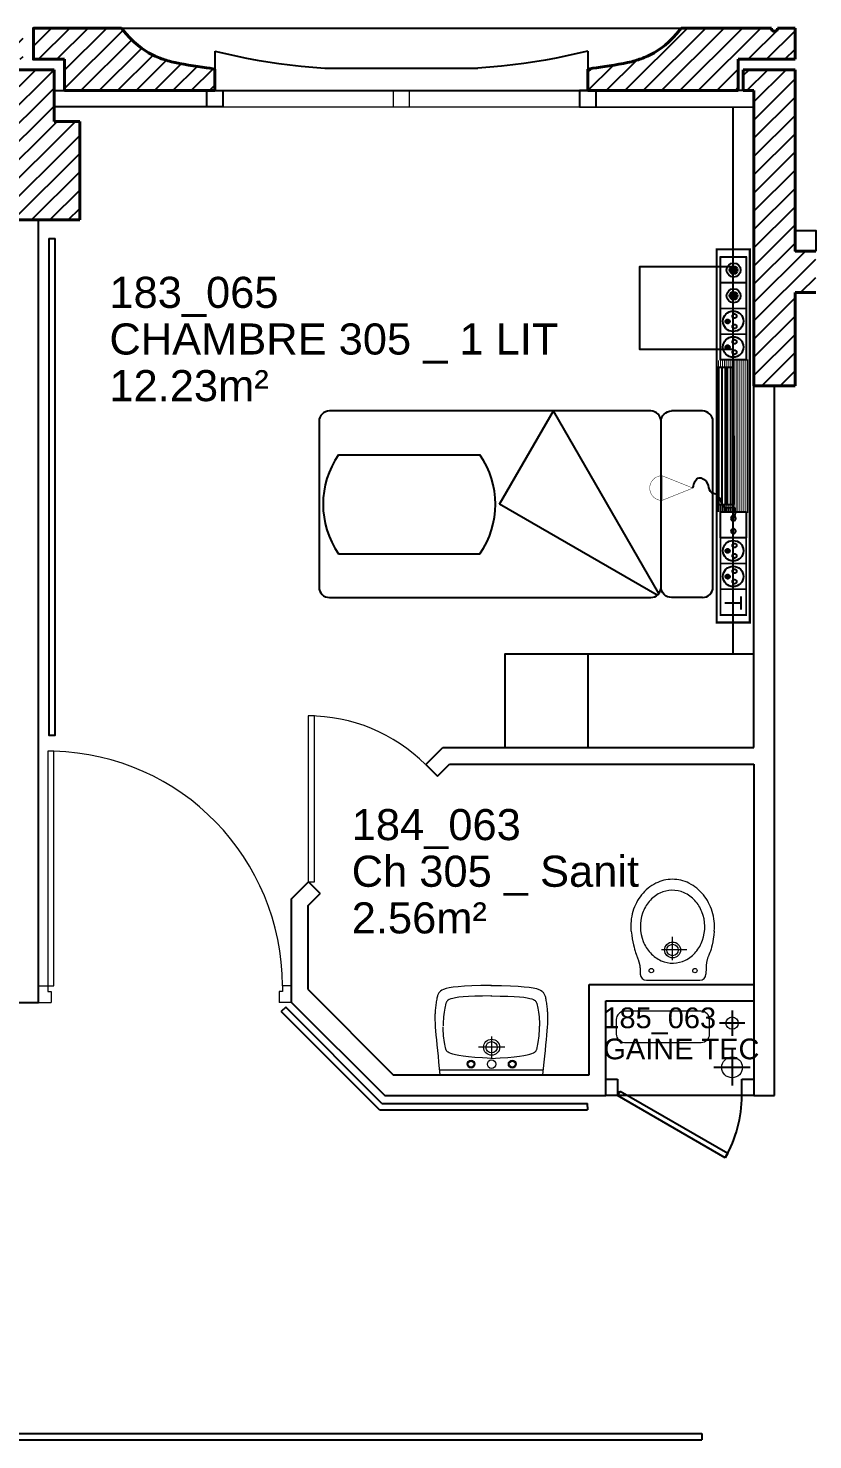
# Model space of a CAD drawing. Header units: metres. Extents: x 143.8 to 210.8, y 45.3 to 115.9.
# Drawn here: x 181.7 to 185.48, y 60.69 to 67.5 of the extents above; entities that cross this region are included whole.
import ezdxf

# ---------------------------------------------------------------- set-up
doc = ezdxf.new("R2010")
doc.units = ezdxf.units.M
doc.header["$LTSCALE"] = 0.6
doc.header["$MEASUREMENT"] = 0
for name, pattern in [('CACHÉ', [0.25, 0.125, -0.125]), ('CONTINU', [0]), ('HIDDEN2', [0.1875, 0.125, -0.0625])]:
    doc.linetypes.add(name, pattern=pattern)
doc.layers.get('0').update_dxf_attribs({"linetype": 'CONTINUOUS'})
for name, color, linetype in [('009 main courant', 181, 'CONTINUOUS'), ('010 Equipement CH', 7, 'CONTINUOUS'), ('400 Lits', 150, 'CONTINUOUS'), ('A_AGENC', 204, 'CONTINUOUS'), ('A_EQMP', 142, 'CONTINUOUS'), ('A_Etiqu_Gaine', 8, 'CONTINUOUS'), ('A_Etiqu_Gaine_code', 8, 'CONTINUOUS'), ('A_Etiqu_Local', 8, 'CONTINUOUS'), ('A_HACH_STRUC', 7, 'CONTINUOUS'), ('A_MUR_CLOIS', 8, 'CONTINU'), ('A_MURS_ALÈG', 7, 'CONTINU')]:
    doc.layers.add(name, color=color, linetype=linetype)
for name, color, linetype, lineweight in [('A_CHASS', 4, 'CONTINU', 0), ('A_MURS_STRU', 7, 'CONTINU', 40), ('A_PORTE', 8, 'CONTINU', 0), ('A_SANI', 5, 'CONTINU', 0)]:
    doc.layers.add(name, color=color, linetype=linetype, lineweight=lineweight)
doc.styles.add('Attribut', font='arial.ttf')
pattern_1 = [(0, (-148.712983, -85.579135), (0.0046875, 0.009375), [0, -0.009375])]

# ---------------------------------------------------------------- blocks, each defined once
blk = doc.blocks.new('TIRETTE-LIT')
at = {"layer": 'A_EQMP'}
h = blk.add_hatch(color=256, dxfattribs=at)
h.paths.add_polyline_path([(8.95, 3.75, 1), (6.05, 3.75, 1)])
h.paths.add_polyline_path([(6.05, -3.75, 1), (8.95, -3.75, 1)])
for p, q in [((0, 7.5), (0, -7.5)), ((15, 7.5), (0, 7.5)), ((15, -7.5), (15, 7.5)), ((0, -7.5), (15, -7.5))]:
    blk.add_line(p, q, dxfattribs=at)
at = {"layer": 'A_EQMP', "const_width": 0.24}
for points in [[(31.04, 21.42), (49.04, 28.62)], [(49.04, 28.62), (49.04, 14.22)], [(31.04, 21.42), (49.04, 14.22)]]:
    blk.add_lwpolyline(points, dxfattribs=at)
for points in [[(49.04, 14.22, 1), (49.04, 28.62, 1)], [(49.04, 27.42, 1.477033), (49.04, 27.42)]]:
    blk.add_lwpolyline(points, format="xyb", dxfattribs=at)
at = {"layer": 'A_EQMP'}
for centre in [(7.5, 3.75), (7.5, -3.75)]:
    blk.add_circle(centre, 1.45, dxfattribs=at)
blk.add_spline([(31.1, 21.54), (27.52, 27.45), (22.69, 24.22), (21.08, 19.57), (16.82, 17.32), (12.68, 10.42), (6.83, 9.91), (7.17, 3.87)], degree=3, dxfattribs=at)
blk = doc.blocks.new('A$C01C47C35')
at = {"layer": 'A_EQMP', "linetype": 'Continuous'}
h = blk.add_hatch(dxfattribs=at)
h.set_pattern_fill('DOTS', color=256, scale=0.15, style=0)
h.set_pattern_definition(pattern_1)
edge = h.paths.add_edge_path()
edge.add_line((1.2716, 0.4664), (1.2726, 0.4664))
edge.add_line((1.2726, 0.4664), (1.2726, 0.4839))
edge.add_line((1.2726, 0.4839), (0.5387, 0.4839))
edge.add_line((0.5387, 0.4839), (0.5387, 0.3239))
edge.add_line((0.5387, 0.3239), (0.574, 0.3239))
edge.add_line((0.574, 0.3239), (0.574, 0.4066))
edge.add_line((0.574, 0.4066), (0.905, 0.4066))
edge.add_line((0.905, 0.4066), (1.236, 0.4066))
edge.add_line((1.236, 0.4066), (1.236, 0.3499))
edge.add_spline(control_points=[(1.236, 0.3499), (1.2411, 0.3527), (1.2564, 0.3661), (1.2412, 0.4135), (1.2624, 0.4158), (1.2716, 0.4145)], knot_values=[28.337457, 28.337457, 28.337457, 28.337457, 30.502349, 36.382785, 39.476515, 39.476515, 39.476515, 39.476515], degree=3, periodic=0)
edge.add_line((1.2716, 0.4145), (1.2716, 0.4664))
at = {"layer": 'A_EQMP', "linetype": 'HIDDEN2'}
for points in [[(0.1237, 0.4052, 1), (0.0853, 0.4052, 1)], [(0.2478, 0.4052, 1), (0.2095, 0.4052, 1)], [(0.3424, 0.3767, 1), (0.3629, 0.3767, 1)], [(0.4665, 0.3767, 1), (0.487, 0.3767, 1)], [(1.4493, 0.3767, 1), (1.4697, 0.3767, 1)], [(1.5734, 0.3767, 1), (1.5939, 0.3767, 1)]]:
    blk.add_hatch(color=256, dxfattribs=at).paths.add_polyline_path(points)
at = {"layer": 'A_EQMP', "linetype": 'Continuous'}
h = blk.add_hatch(dxfattribs=at)
h.set_pattern_fill('DOTS', color=256, scale=0.15, style=0)
h.set_pattern_definition(pattern_1)
edge = h.paths.add_edge_path()
edge.add_spline(control_points=[(1.2716, 0.4145), (1.2624, 0.4158), (1.2412, 0.4135), (1.2564, 0.3661), (1.2411, 0.3527), (1.236, 0.3499)], knot_values=[28.337457, 28.337457, 28.337457, 28.337457, 31.431187, 37.311623, 39.476515, 39.476515, 39.476515, 39.476515], degree=3, periodic=0)
edge.add_line((1.236, 0.3499), (1.236, 0.3239))
edge.add_line((1.236, 0.3239), (1.2739, 0.3239))
edge.add_line((1.2739, 0.3239), (1.2739, 0.3423))
edge.add_line((1.2739, 0.3423), (1.2722, 0.3423))
edge.add_line((1.2722, 0.3423), (1.2722, 0.3423))
edge.add_line((1.2722, 0.3423), (1.2716, 0.3423))
edge.add_line((1.2716, 0.3423), (1.2716, 0.4145))
at = {"layer": 'A_EQMP'}
h = blk.add_hatch(dxfattribs=at)
h.set_pattern_fill('PLASTI', color=1, scale=0.16551, style=0)
h.set_pattern_definition([(360, (-8.3594, 6.80946), (1e-17, 0.04137741), []), (360, (-8.3594, 6.81463), (1e-17, 0.04137741), []), (360, (-8.3594, 6.819804), (1e-17, 0.04137741), []), (360, (-8.3594, 6.83532), (1e-17, 0.04137741), [])])
h.paths.add_polyline_path([(1.236, 0.3239), (1.236, 0.4066), (0.905, 0.4066), (0.574, 0.4066), (0.574, 0.3239)])
for p, q in [((0.574, 0.4066), (0.574, 0.3239)), ((0.905, 0.4066), (0.574, 0.4066)), ((0.905, 0.4066), (1.236, 0.4066)), ((1.236, 0.3239), (1.236, 0.4066)), ((0.574, 0.3239), (1.236, 0.3239))]:
    blk.add_line(p, q, dxfattribs=at)
for points, const_width in [([(1.805, 0.3239), (1.805, 0.4839), (0.005, 0.4839), (0.005, 0.3239)], 0.01), ([(0.5378, 0.3423), (0.5378, 0.4664), (0.0412, 0.4664), (0.0412, 0.3423)], 0.00828), ([(1.7688, 0.3423), (1.7688, 0.4664), (1.2722, 0.4664), (1.2722, 0.3423)], 0.00828)]:
    blk.add_lwpolyline(points, close=True, dxfattribs=dict(at, const_width=const_width))
at = {"layer": 'A_EQMP', "linetype": 'Continuous'}
blk.add_lwpolyline([(0.0412, 0.4664), (0.5378, 0.4664), (0.5378, 0.3423), (0.0412, 0.3423)], close=True, dxfattribs=at)
at = {"layer": 'A_EQMP', "const_width": 0.00828}
for points in [[(0.1654, 0.4664), (0.1654, 0.3423)], [(0.2895, 0.4664), (0.2895, 0.3423)], [(0.2895, 0.4664), (0.2895, 0.3423)], [(0.4136, 0.4664), (0.4136, 0.3423)], [(1.3964, 0.4664), (1.3964, 0.3423)], [(1.5205, 0.4664), (1.5205, 0.3423)], [(1.6446, 0.4664), (1.6446, 0.3423)], [(1.7688, 0.4664), (1.7688, 0.3423)]]:
    blk.add_lwpolyline(points, dxfattribs=at)
at = {"layer": 'A_EQMP'}
for centre, radius in [((0.1045, 0.4058), 0.0338), ((0.1045, 0.4052), 0.0192), ((0.2286, 0.4058), 0.0338), ((0.2286, 0.4052), 0.0192), ((0.3517, 0.4036), 0.0493), ((0.4759, 0.4036), 0.0493), ((1.4586, 0.4036), 0.0493), ((1.5827, 0.4036), 0.0493)]:
    blk.add_circle(centre, radius, dxfattribs=at)
at = {"layer": 'A_EQMP', "linetype": 'HIDDEN2'}
for centre in [(0.3265, 0.41), (0.3769, 0.41), (0.4506, 0.41), (0.5011, 0.41), (1.4334, 0.41), (1.4838, 0.41), (1.5575, 0.41), (1.6079, 0.41), (0.3526, 0.3767), (0.4768, 0.3767), (1.4595, 0.3767), (1.5836, 0.3767)]:
    blk.add_circle(centre, 0.0102, dxfattribs=at)
at = {"layer": 'A_EQMP', "linetype": 'HIDDEN2', "xscale": -0.00827548159, "yscale": 0.00827548159, "zscale": 0.00827548159, "rotation": 90}
blk.add_blockref('TIRETTE-LIT', (1.3337, 0.4664), dxfattribs=at)
at = {"layer": 'A_EQMP', "linetype": 'HIDDEN2', "insert": (1.6759, 0.4453), "char_height": 0.082755, "width": 0.124132, "attachment_point": 1}
blk.add_mtext('\\fArial|b0|i0|c0|p34;T', dxfattribs=at)
blk = doc.blocks.new('A_Etiqu_Local')
at = {"style": 'Attribut', "flags": 1}
for tag, p in [('CODE_HOPITAL', (-0.4463, 1.632)), ('CODE_SITE', (-0.4463, 1.407)), ('CODE_BATIMENT', (-0.4463, 1.182)), ('CODE_SECTEUR', (-0.4463, 0.957)), ('CODE_ETAGE', (-0.4463, 0.732)), ('NOM_NORMALISE', (-0.4463, -0.843)), ('SECTEUR_ACTIVITE', (-0.4463, -1.068)), ('SOUS_SECTEUR_ACTIVITE', (-0.4463, -1.293)), ('VOLUME', (-0.4463, -1.518)), ('SERVICE', (-0.4463, -1.743)), ('CODE_UG', (-0.4463, -1.968)), ('CODE_UA', (-0.4463, -2.193)), ('CODE_POLE', (-0.4463, -2.418)), ('OCCUPANT_EXTERNE', (-0.4463, -2.643)), ('DISPONIBILITE', (-0.4463, -2.868)), ('ACCES_HANDICAPES', (-0.4463, -3.093)), ('NATURE_SOL', (-0.4463, -3.318)), ('RISQUE_LABORATOIRE', (-0.4463, -3.543)), ('AMIANTE', (-0.4463, -3.768))]:
    blk.add_attdef(tag, p, '', height=0.15, dxfattribs=at)
at = {"layer": 'A_Etiqu_Local', "style": 'Attribut'}
for tag, p in [('CODE_PIECE', (-0.4463, 0.282)), ('NOM_USAGE', (-0.4463, 0.057)), ('SURFACE', (-0.4463, -0.168))]:
    blk.add_attdef(tag, p, '', height=0.15, dxfattribs=at)
blk = doc.blocks.new('A_Etiqu_Gaine')
at = {"style": 'Attribut', "flags": 1}
for tag, p in [('CODE_HOPITAL', (-0.4323, 0.8651)), ('CODE_SITE', (-0.4323, 0.7151)), ('CODE_BATIMENT', (-0.4323, 0.5651)), ('CODE_SECTEUR', (-0.4323, 0.4151)), ('CODE_ETAGE', (-0.4323, 0.2651)), ('NOM_NORMALISE', (-0.4323, -0.3349)), ('SECTEUR_ACTIVITE', (-0.4323, -0.4849)), ('SOUS_SECTEUR_ACTIVITE', (-0.4323, -0.6349)), ('SURFACE', (-0.4323, -0.7849)), ('CODE_UG', (-0.4323, -0.9349)), ('CODE_POLE', (-0.4323, -1.0849)), ('AMIANTE', (-0.4323, -1.2349))]:
    blk.add_attdef(tag, p, '', height=0.1, dxfattribs=at)
at = {"layer": 'A_Etiqu_Gaine', "style": 'Attribut'}
blk.add_attdef('NOM_USAGE', (-0.4323, -0.1849), '', height=0.1, dxfattribs=at)
at = {"layer": 'A_Etiqu_Gaine_code', "style": 'Attribut'}
blk.add_attdef('CODE_PIECE', (-0.4323, -0.0349), '', height=0.1, dxfattribs=at)
blk = doc.blocks.new('BROCA2-G497')
at = {"layer": '400 Lits', "linetype": 'Continuous'}
for p, q in [((39.120598, 20.049994), (39.380409, 20.499994)), ((39.889137, 19.618849), (39.380409, 20.499994)), ((40.100021, 20.499994), (39.950027, 20.499994)), ((39.900024, 19.649992), (39.900024, 20.449995)), ((39.881168, 19.61088), (39.120598, 20.049994)), ((40.100021, 19.599993), (39.950027, 19.599993))]:
    blk.add_line(p, q, dxfattribs=at)
for points in [[(39.850296, 20.499994), (38.300026, 20.499994, 0.414214), (38.250026, 20.449995), (38.250023, 19.649992, 0.414214), (38.300026, 19.599992), (39.850296, 19.599993)], [(39.850021, 19.599993, 0.414213), (39.900021, 19.649992), (39.900024, 20.449995, 0.414214), (39.850021, 20.499995)], [(39.950027, 19.599993, -0.414213), (39.900027, 19.649992), (39.900024, 20.449995, -0.414214), (39.950027, 20.499995)], [(40.100021, 19.599993, 0.414213), (40.150021, 19.649992), (40.150024, 20.449995, 0.414214), (40.100021, 20.499995)]]:
    blk.add_lwpolyline(points, format="xyb", dxfattribs=at)
blk = doc.blocks.new('BROCA2-G382')
at = {"layer": '400 Lits', "linetype": 'Continuous'}
for p, q in [((24.019503, 20.288546), (24.701082, 20.288546)), ((24.019503, 19.811441), (24.701082, 19.811441))]:
    blk.add_line(p, q, dxfattribs=at)
for start, end in [(145.007771, 214.992539), (325.007913, 34.99193)]:
    blk.add_arc((24.360292, 20.049994), 0.415985, start, end, dxfattribs=at)

msp = doc.modelspace()

# ---------------------------------------------------------------- hatches: boundary and pattern name
at = {"layer": 'A_HACH_STRUC'}
h = msp.add_hatch(dxfattribs=at)
h.set_pattern_fill('ANSI31', color=8, scale=0.5, angle=359.76959, style=0)
h.set_pattern_definition([(44.7696, (180.80019, 67.19617), (-0.044016, 0.0443715), [])])
h.paths.add_polyline_path([(181.5253, 67.3462), (181.6752, 67.3462), (181.6752, 67.4962), (181.2502, 67.4962), (181.2298, 67.4713), (181.2101, 67.4496), (181.1909, 67.4306), (181.1722, 67.4143), (181.1541, 67.4003), (181.1366, 67.3883), (181.1196, 67.378), (181.1032, 67.3693), (181.0872, 67.3618), (181.0718, 67.3552), (181.0643, 67.3522), (181.0569, 67.3493), (181.0494, 67.3466), (181.0419, 67.344), (181.0343, 67.3415), (181.0264, 67.3392), (181.0182, 67.3369), (181.0097, 67.3347), (181.0008, 67.3325), (180.9915, 67.3304), (180.9712, 67.3263), (180.9494, 67.3224), (180.9268, 67.3186), (180.9039, 67.315), (180.8816, 67.3116), (180.8603, 67.3085), (180.8409, 67.3056), (180.824, 67.3031), (180.8101, 67.3009), (180.8002, 67.299), (180.8002, 67.1962), (180.8402, 67.1962), (181.5253, 67.1962)])
h.paths.add_polyline_path([(182.374, 67.3392), (182.3661, 67.3415), (182.3585, 67.344), (182.3509, 67.3466), (182.3435, 67.3493), (182.336, 67.3522), (182.3285, 67.3552), (182.3131, 67.3618), (182.2972, 67.3693), (182.2808, 67.378), (182.2638, 67.3883), (182.2462, 67.4003), (182.2282, 67.4143), (182.2095, 67.4306), (182.1903, 67.4496), (182.1705, 67.4713), (182.1502, 67.4962), (181.7252, 67.4962), (181.7252, 67.3462), (181.8751, 67.3462), (181.8751, 67.1962), (182.5602, 67.1962), (182.6002, 67.1962), (182.6002, 67.299), (182.5903, 67.3009), (182.5764, 67.3031), (182.5595, 67.3056), (182.54, 67.3085), (182.5188, 67.3116), (182.4965, 67.315), (182.4736, 67.3186), (182.451, 67.3224), (182.4292, 67.3263), (182.4089, 67.3304), (182.3995, 67.3325), (182.3906, 67.3347), (182.3821, 67.3369)])
h = msp.add_hatch(dxfattribs=at)
h.set_pattern_fill('ANSI31', color=8, scale=0.5, angle=359.76959, style=0)
h.set_pattern_definition([(44.7696, (184.40019, 67.19617), (-0.044016, 0.0443715), [])])
h.paths.add_polyline_path([(185.1253, 67.3462), (185.4002, 67.3462), (185.4002, 67.4962), (185.3152, 67.4962, -1), (185.2852, 67.4962), (184.8502, 67.4962), (184.8298, 67.4713), (184.8101, 67.4496), (184.7909, 67.4306), (184.7722, 67.4143), (184.7541, 67.4003), (184.7366, 67.3883), (184.7196, 67.378), (184.7032, 67.3693), (184.6872, 67.3618), (184.6718, 67.3552), (184.6643, 67.3522), (184.6569, 67.3493), (184.6494, 67.3466), (184.6419, 67.344), (184.6343, 67.3415), (184.6264, 67.3392), (184.6182, 67.3369), (184.6097, 67.3347), (184.6008, 67.3325), (184.5915, 67.3304), (184.5712, 67.3263), (184.5494, 67.3224), (184.5268, 67.3186), (184.5039, 67.315), (184.4816, 67.3116), (184.4603, 67.3085), (184.4409, 67.3056), (184.424, 67.3031), (184.4101, 67.3009), (184.4002, 67.299), (184.4002, 67.1962), (184.4402, 67.1962), (185.1253, 67.1962)])
h = msp.add_hatch(dxfattribs=at)
h.set_pattern_fill('ANSI31', color=8, scale=0.5, angle=359.76959, style=0)
h.set_pattern_definition([(44.7696, (181.44986, 66.57117), (-0.044016, 0.0443715), [])])
h.paths.add_polyline_path([(181.9499, 67.0462), (181.825, 67.0462), (181.825, 67.2962), (181.5754, 67.2962), (181.5754, 67.0462), (181.4499, 67.0462), (181.4499, 66.5712), (181.7498, 66.5712), (181.9499, 66.5712)])
h = msp.add_hatch(dxfattribs=at)
h.set_pattern_fill('ANSI31', color=8, scale=0.5, angle=359.76959, style=0)
h.set_pattern_definition([(44.7696, (185.149874, 65.77093), (-0.0440161, 0.0443715), [])])
h.paths.add_polyline_path([(185.3999, 67.2961), (185.1499, 67.2961), (185.1499, 67.1961), (185.2002, 67.1961), (185.2002, 67.1161), (185.2002, 67.1161), (185.1999, 65.7709), (185.3999, 65.7709), (185.3999, 66.2211), (185.4999, 66.2211), (185.4999, 66.4211), (185.3999, 66.4211)])
h.paths.add_polyline_path([(187.1999, 66.5211), (186.9999, 66.5211), (186.9999, 66.4211), (186.8999, 66.4211), (186.8999, 66.2211), (186.9999, 66.2211), (186.9999, 65.7709), (187.1999, 65.7709), (187.1999, 65.8459)])

# ---------------------------------------------------------------- linework, layer by layer
at = {"layer": '009 main courant', "color": 8, "linetype": 'Continuous'}
for p, q in [((181.7998, 66.4812), (181.8298, 66.4812)), ((182.9421, 62.7727), (182.9209, 62.7515)), ((183.3943, 62.2781), (182.9209, 62.7515)), ((183.4068, 62.3081), (182.9421, 62.7727)), ((183.3943, 62.2781), (184.3974, 62.2781)), ((183.4068, 62.3081), (184.3974, 62.3081)), ((184.3973, 62.3081), (184.3974, 62.2781)), ((179.8999, 60.7161), (184.9499, 60.7161)), ((179.8999, 60.6861), (184.9499, 60.6861)), ((184.9499, 60.7161), (184.9499, 60.6861))]:
    msp.add_line(p, q, dxfattribs=at)
msp.add_lwpolyline([(181.7998, 66.4812), (181.7998, 64.0862), (181.8298, 64.0862), (181.8298, 66.4812)], dxfattribs=at)
at = {"layer": 'A_AGENC', "color": 8, "linetype": 'Continuous'}
for p, q in [((184.4861, 62.3463), (184.4861, 62.4263)), ((184.4861, 62.4263), (184.5431, 62.4263)), ((184.5431, 62.4263), (184.5431, 62.3463)), ((185.1429, 62.3463), (185.1429, 62.4263)), ((185.1429, 62.4263), (185.1999, 62.4263)), ((185.1999, 62.4263), (185.1999, 62.3463)), ((185.1999, 62.3463), (184.4861, 62.3463)), ((184.5431, 62.3463), (184.556, 62.3686)), ((185.0625, 62.0464), (184.5431, 62.3463)), ((184.556, 62.3686), (185.0754, 62.0687)), ((185.0754, 62.0687), (185.0625, 62.0464))]:
    msp.add_line(p, q, dxfattribs=at)
msp.add_arc((184.5431, 62.3463), 0.5998, 330.00002, 0.00001, dxfattribs=at)
at = {"layer": 'A_CHASS', "color": 8, "linetype": 'Continuous'}
for p, q in [((184.3602, 67.1962), (182.6402, 67.1962)), ((182.6402, 67.1162), (184.3602, 67.1162))]:
    msp.add_line(p, q, dxfattribs=at)
at = {"layer": 'A_CHASS', "color": 8, "linetype": 'CACHÉ'}
msp.add_lwpolyline([(183.4602, 67.1962), (183.4602, 67.1162), (183.5402, 67.1162), (183.5402, 67.1962)], close=True, dxfattribs=at)
at = {"layer": 'A_EQMP', "color": 8, "linetype": 'Continuous'}
for p, q in [((185.0999, 67.1162), (185.0999, 64.4763)), ((184.3999, 64.4763), (184.3999, 64.0263)), ((185.0957, 62.7578), (185.0957, 62.6348)), ((185.1572, 62.6963), (185.0343, 62.6963)), ((185.0957, 62.5704), (185.0957, 62.3947)), ((185.1836, 62.4825), (185.0079, 62.4825))]:
    msp.add_line(p, q, dxfattribs=at)
msp.add_lwpolyline([(185.0999, 65.9462), (184.6499, 65.9462), (184.6499, 66.3462), (185.0999, 66.3462)], dxfattribs=at)
msp.add_lwpolyline([(185.1999, 64.0263), (185.1999, 64.4763), (183.9999, 64.4763), (183.9999, 64.0263)], close=True, dxfattribs=at)
at = {"layer": 'A_MUR_CLOIS', "color": 8, "linetype": 'Continuous'}
for p, q in [((181.825, 67.1962), (182.6402, 67.1962)), ((185.2002, 67.1961), (184.3602, 67.1962)), ((181.75, 62.7963), (181.75, 66.5712)), ((185.1999, 64.0263), (185.1999, 65.7709)), ((185.2999, 62.3463), (185.2999, 65.7709)), ((183.6178, 63.9441), (183.6999, 64.0263)), ((183.6999, 64.0263), (185.1999, 64.0263)), ((183.6178, 63.9441), (183.6744, 63.8876)), ((183.6744, 63.8876), (183.7331, 63.9463)), ((183.7331, 63.9463), (184.6472, 63.9463)), ((184.6472, 63.9463), (185.1999, 63.9463)), ((185.1999, 63.9463), (185.1999, 62.3463)), ((182.9699, 63.2963), (183.0521, 63.3785)), ((183.0521, 63.3785), (183.1087, 63.3219)), ((182.9699, 62.7963), (182.9699, 63.2963)), ((183.0499, 63.2632), (183.1087, 63.3219)), ((183.0499, 62.8577), (183.0499, 63.2632)), ((183.0499, 62.8577), (183.4614, 62.4463)), ((184.4061, 62.4463), (184.4061, 62.8833)), ((184.4061, 62.8833), (185.1999, 62.8833)), ((182.9699, 62.7963), (183.4199, 62.3463)), ((184.4861, 62.3463), (184.4861, 62.8033)), ((184.4861, 62.8033), (185.1999, 62.8033)), ((183.4614, 62.4463), (184.4061, 62.4463)), ((183.4199, 62.3463), (184.4861, 62.3463)), ((185.1999, 62.3463), (185.2999, 62.3463))]:
    msp.add_line(p, q, dxfattribs=at)
for points in [[(182.6402, 67.1162), (181.825, 67.1162), (181.825, 67.1962)], [(182.5602, 67.1962), (182.5602, 67.1162)], [(182.6402, 67.1162), (182.6402, 67.1962)], [(184.3602, 67.1962), (184.3602, 67.1162), (185.2002, 67.1161)], [(184.4402, 67.1162), (184.4402, 67.1962)], [(185.2002, 67.1161), (185.2002, 67.1961)], [(181.6497, 66.5712), (181.6497, 62.7963), (181.75, 62.7963)]]:
    msp.add_lwpolyline(points, dxfattribs=at)
msp.add_lwpolyline([(185.4999, 66.4211), (185.3999, 66.4211), (185.3999, 66.5211), (185.4999, 66.5211)], close=True, dxfattribs=at)
at = {"layer": 'A_MURS_ALÈG', "color": 8, "ltscale": 200}
for p, q in [((182.1502, 67.4962), (184.8502, 67.4962)), ((182.6002, 67.3862), (182.6002, 67.1962)), ((182.6002, 67.3862), (182.6513, 67.3737)), ((182.6513, 67.3737), (182.7024, 67.3623)), ((182.7024, 67.3623), (182.7535, 67.352)), ((184.298, 67.3623), (184.2469, 67.352)), ((184.349, 67.3737), (184.298, 67.3623)), ((184.4002, 67.3862), (184.349, 67.3737)), ((184.4002, 67.3862), (184.4002, 67.1962)), ((182.7535, 67.352), (182.8048, 67.3426)), ((182.8048, 67.3426), (182.8567, 67.3342)), ((182.8567, 67.3342), (182.9093, 67.3265)), ((182.9093, 67.3265), (182.9627, 67.3196)), ((182.9627, 67.3196), (183.0174, 67.3134)), ((183.0174, 67.3134), (183.0733, 67.3078)), ((183.0733, 67.3078), (183.1308, 67.3028)), ((183.1308, 67.3028), (183.8696, 67.3028)), ((183.9271, 67.3078), (183.8696, 67.3028)), ((183.983, 67.3134), (183.9271, 67.3078)), ((184.0376, 67.3196), (183.983, 67.3134)), ((184.0911, 67.3265), (184.0376, 67.3196)), ((184.1437, 67.3342), (184.0911, 67.3265)), ((184.1956, 67.3426), (184.1437, 67.3342)), ((184.2469, 67.352), (184.1956, 67.3426)), ((182.6002, 67.1962), (184.4002, 67.1962))]:
    msp.add_line(p, q, dxfattribs=at)
at = {"layer": 'A_MURS_STRU', "color": 8, "linetype": 'Continuous'}
for p, q in [((185.2852, 67.4962), (184.8502, 67.4962)), ((185.4002, 67.4962), (185.3152, 67.4962)), ((185.4002, 67.3462), (185.4002, 67.4962)), ((181.5754, 67.2962), (181.825, 67.2962)), ((181.825, 67.2962), (181.825, 67.0462)), ((181.8751, 67.3462), (181.8751, 67.1962)), ((185.1253, 67.3462), (185.1253, 67.1962)), ((185.1253, 67.3462), (185.4002, 67.3462)), ((185.3999, 67.2961), (185.1499, 67.2961)), ((185.1499, 67.2961), (185.1499, 67.1961)), ((185.3999, 67.2961), (185.3999, 66.4211)), ((182.6002, 67.1962), (181.8751, 67.1962)), ((184.4002, 67.1962), (185.1253, 67.1962)), ((185.1999, 67.1961), (185.1999, 65.7709)), ((181.9499, 67.0462), (181.825, 67.0462)), ((185.3999, 66.4211), (185.4999, 66.4211)), ((185.3999, 66.2211), (185.3999, 65.7709)), ((185.3999, 66.2211), (185.4999, 66.2211)), ((185.3999, 65.7709), (185.1999, 65.7709))]:
    msp.add_line(p, q, dxfattribs=at)
at = {"layer": 'A_MURS_STRU', "color": 8}
for p, q in [((182.6003, 67.299), (182.6003, 67.1962)), ((184.4002, 67.299), (184.4002, 67.1962)), ((185.1499, 67.1961), (185.2002, 67.1961))]:
    msp.add_line(p, q, dxfattribs=at)
at = {"layer": 'A_MURS_STRU', "color": 8, "linetype": 'Continuous'}
for points in [[(181.8751, 67.3462), (181.7252, 67.3462), (181.7252, 67.4962), (182.1502, 67.4962)], [(182.1502, 67.4962), (182.1705, 67.4713), (182.1903, 67.4496), (182.2095, 67.4306), (182.2282, 67.4143), (182.2462, 67.4003), (182.2638, 67.3883), (182.2808, 67.378), (182.2972, 67.3693), (182.3131, 67.3618), (182.3285, 67.3552), (182.3285, 67.3552), (182.336, 67.3522), (182.3435, 67.3493), (182.3509, 67.3466), (182.3585, 67.344), (182.3661, 67.3415), (182.374, 67.3392), (182.3821, 67.3369), (182.3906, 67.3347), (182.3995, 67.3325), (182.4089, 67.3304), (182.4089, 67.3304), (182.4292, 67.3263), (182.451, 67.3224), (182.4736, 67.3186), (182.4965, 67.315), (182.5188, 67.3116), (182.54, 67.3085), (182.5595, 67.3056), (182.5764, 67.3031), (182.5903, 67.3009), (182.6003, 67.299)], [(184.8502, 67.4962), (184.8298, 67.4713), (184.8101, 67.4496), (184.7909, 67.4306), (184.7722, 67.4143), (184.7541, 67.4003), (184.7366, 67.3883), (184.7196, 67.378), (184.7032, 67.3693), (184.6872, 67.3618), (184.6718, 67.3552), (184.6718, 67.3552), (184.6643, 67.3522), (184.6569, 67.3493), (184.6494, 67.3466), (184.6419, 67.344), (184.6343, 67.3415), (184.6264, 67.3392), (184.6182, 67.3369), (184.6097, 67.3347), (184.6008, 67.3325), (184.5915, 67.3304), (184.5915, 67.3304), (184.5712, 67.3263), (184.5494, 67.3224), (184.5268, 67.3186), (184.5039, 67.315), (184.4816, 67.3116), (184.4603, 67.3085), (184.4409, 67.3056), (184.424, 67.3031), (184.4101, 67.3009), (184.4001, 67.299)], [(181.4499, 67.0462), (181.4499, 66.5712), (181.9499, 66.5712)], [(181.9499, 66.5712), (181.9499, 67.0462)]]:
    msp.add_lwpolyline(points, dxfattribs=at)
msp.add_arc((185.3002, 67.4962), 0.015, 179.99999, 0.00001, dxfattribs=at)
at = {"layer": 'A_PORTE', "color": 8, "linetype": 'Continuous'}
for p, q in [((181.7941, 64.0079), (181.7941, 62.8485)), ((181.8241, 64.0079), (181.7941, 64.0079)), ((181.8241, 62.8763), (181.8241, 64.0079)), ((181.7502, 62.7963), (181.7502, 62.8763)), ((181.7502, 62.8763), (181.8241, 62.8763)), ((182.9261, 62.8763), (182.9261, 62.8485)), ((182.9699, 62.8763), (182.9261, 62.8763)), ((182.9699, 62.7963), (182.9699, 62.8763)), ((181.7502, 62.7963), (181.8101, 62.7963)), ((181.7941, 62.8485), (181.8101, 62.8485)), ((181.8101, 62.8485), (181.8101, 62.7963)), ((182.9101, 62.8485), (182.9101, 62.7963)), ((182.9261, 62.8485), (182.9101, 62.8485)), ((182.9699, 62.7963), (182.9101, 62.7963))]:
    msp.add_line(p, q, dxfattribs=at)
msp.add_lwpolyline([(183.0804, 63.3785), (183.0804, 64.1785), (183.0504, 64.1785), (183.0504, 63.3785)], close=True, dxfattribs=at)
msp.add_arc((183.0504, 63.3785), 0.8, 44.99998, 90, dxfattribs=at)
at = {"layer": 'A_PORTE', "color": 8}
msp.add_arc((181.7941, 62.8763), 1.132, 0, 88.48138, dxfattribs=at)
at = {"layer": 'A_SANI', "color": 8, "linetype": 'Continuous'}
for p, q in [((184.8087, 63.0003), (184.8087, 63.1126)), ((184.877, 63.0491), (184.755, 63.0491)), ((184.6524, 62.9353), (184.6525, 62.9322)), ((184.9698, 62.9353), (184.9697, 62.9322)), ((183.7041, 62.8589), (183.6954, 62.8547)), ((183.7156, 62.8628), (183.7041, 62.8589)), ((183.7307, 62.8662), (183.7156, 62.8628)), ((183.75, 62.8693), (183.7307, 62.8662)), ((183.7743, 62.872), (183.75, 62.8693)), ((183.8043, 62.8742), (183.7743, 62.872)), ((183.8407, 62.876), (183.8043, 62.8742)), ((183.8843, 62.8773), (183.8407, 62.876)), ((183.9357, 62.878), (183.8843, 62.8773)), ((183.9318, 62.878), (183.9832, 62.8773)), ((183.9832, 62.8773), (184.0268, 62.876)), ((184.0268, 62.876), (184.0632, 62.8742)), ((184.0632, 62.8742), (184.0932, 62.872)), ((184.0932, 62.872), (184.1175, 62.8693)), ((184.1175, 62.8693), (184.1368, 62.8662)), ((184.1368, 62.8662), (184.1518, 62.8628)), ((184.1518, 62.8628), (184.1634, 62.8589)), ((184.1634, 62.8589), (184.1721, 62.8547)), ((184.6825, 62.9033), (184.9397, 62.9033)), ((183.6678, 62.793), (183.6669, 62.7865)), ((183.6687, 62.7993), (183.6678, 62.793)), ((183.6696, 62.8053), (183.6687, 62.7993)), ((183.6706, 62.8111), (183.6696, 62.8053)), ((183.6717, 62.8164), (183.6706, 62.8111)), ((183.6727, 62.8212), (183.6717, 62.8164)), ((183.6739, 62.8257), (183.6727, 62.8212)), ((183.6751, 62.8297), (183.6739, 62.8257)), ((183.6764, 62.8334), (183.6751, 62.8297)), ((183.6779, 62.8367), (183.6764, 62.8334)), ((183.6796, 62.8398), (183.6779, 62.8367)), ((183.6815, 62.8427), (183.6796, 62.8398)), ((183.6836, 62.8453), (183.6815, 62.8427)), ((183.6861, 62.8478), (183.6836, 62.8453)), ((183.6888, 62.8502), (183.6861, 62.8478)), ((183.6954, 62.8547), (183.6888, 62.8502)), ((184.1721, 62.8547), (184.1787, 62.8502)), ((184.1787, 62.8502), (184.1814, 62.8478)), ((184.1814, 62.8478), (184.1839, 62.8453)), ((184.1839, 62.8453), (184.186, 62.8427)), ((184.186, 62.8427), (184.1879, 62.8398)), ((184.1879, 62.8398), (184.1896, 62.8367)), ((184.1896, 62.8367), (184.1911, 62.8334)), ((184.1911, 62.8334), (184.1924, 62.8297)), ((184.1924, 62.8297), (184.1936, 62.8257)), ((184.1936, 62.8257), (184.1948, 62.8212)), ((184.1948, 62.8212), (184.1958, 62.8164)), ((184.1958, 62.8164), (184.1969, 62.8111)), ((184.1969, 62.8111), (184.1979, 62.8053)), ((184.1979, 62.8053), (184.1988, 62.7993)), ((184.1988, 62.7993), (184.1997, 62.793)), ((184.1997, 62.793), (184.2006, 62.7865)), ((183.6621, 62.7315), (183.662, 62.7259)), ((183.662, 62.7259), (183.662, 62.7201)), ((183.6623, 62.7371), (183.6621, 62.7315)), ((183.6626, 62.7427), (183.6623, 62.7371)), ((183.663, 62.7484), (183.6626, 62.7427)), ((183.6635, 62.7544), (183.663, 62.7484)), ((183.664, 62.7605), (183.6635, 62.7544)), ((183.6646, 62.7669), (183.664, 62.7605)), ((183.6653, 62.7734), (183.6646, 62.7669)), ((183.6661, 62.78), (183.6653, 62.7734)), ((183.6669, 62.7865), (183.6661, 62.78)), ((184.2006, 62.7865), (184.2014, 62.78)), ((184.2014, 62.78), (184.2022, 62.7734)), ((184.2022, 62.7734), (184.2029, 62.7669)), ((184.2029, 62.7669), (184.2035, 62.7605)), ((184.2035, 62.7605), (184.204, 62.7544)), ((184.204, 62.7544), (184.2045, 62.7484)), ((184.2045, 62.7484), (184.2049, 62.7427)), ((184.2049, 62.7427), (184.2052, 62.7371)), ((184.2052, 62.7371), (184.2054, 62.7315)), ((184.2054, 62.7315), (184.2055, 62.7259)), ((184.2055, 62.7259), (184.2055, 62.7201)), ((183.662, 62.7201), (183.662, 62.714)), ((183.662, 62.714), (183.6622, 62.7076)), ((183.6622, 62.7076), (183.6625, 62.7008)), ((183.6625, 62.7008), (183.6629, 62.6935)), ((183.6629, 62.6935), (183.6639, 62.6772)), ((183.6639, 62.6772), (183.6654, 62.6586)), ((183.6654, 62.6586), (183.6672, 62.6379)), ((184.2021, 62.6586), (184.2003, 62.6379)), ((184.2036, 62.6772), (184.2021, 62.6586)), ((184.2046, 62.6935), (184.2036, 62.6772)), ((184.205, 62.7008), (184.2046, 62.6935)), ((184.2053, 62.7076), (184.205, 62.7008)), ((184.2055, 62.714), (184.2053, 62.7076)), ((184.2055, 62.7201), (184.2055, 62.714)), ((183.6672, 62.6379), (183.6693, 62.6153)), ((183.6693, 62.6153), (183.6717, 62.5908)), ((183.6717, 62.5908), (183.6742, 62.5647)), ((183.9357, 62.6309), (183.9357, 62.5288)), ((184.1958, 62.5908), (184.1932, 62.5647)), ((184.1982, 62.6153), (184.1958, 62.5908)), ((184.2003, 62.6379), (184.1982, 62.6153)), ((183.6742, 62.5647), (183.677, 62.5371)), ((183.677, 62.5371), (183.68, 62.508)), ((183.9989, 62.5798), (183.8725, 62.5798)), ((184.1905, 62.5371), (184.1875, 62.508)), ((184.1932, 62.5647), (184.1905, 62.5371)), ((183.68, 62.508), (183.683, 62.4777)), ((183.683, 62.4777), (183.6861, 62.4463)), ((183.6861, 62.4712), (184.1814, 62.4712)), ((184.1845, 62.4777), (184.1814, 62.4463)), ((184.1875, 62.508), (184.1845, 62.4777)), ((183.6861, 62.4463), (184.1814, 62.4463))]:
    msp.add_line(p, q, dxfattribs=at)
for points in [[(185.0098, 63.1401, 0.092603), (184.9996, 63.2351, 0.097518), (184.9572, 63.3153, 0.107322), (184.8878, 63.3711, 0.116228), (184.8076, 63.39, 0.11669), (184.7276, 63.371, 0.108258), (184.6587, 63.3153, 0.098236), (184.6171, 63.2352, 0.092772), (184.6078, 63.1401, 0.094013)], [(184.7469, 63.323, 0.102556), (184.6963, 63.2834, 0.093461), (184.6641, 63.2267, 0.177185), (184.6669, 63.0902, 0.093461), (184.7015, 63.0349, 0.102556), (184.7536, 62.9975, 0.222941), (184.8705, 62.9999, 0.102556), (184.921, 63.0394, 0.093461), (184.9533, 63.0961, 0.177028), (184.9504, 63.2326, 0.093461), (184.9159, 63.288, 0.102556), (184.8638, 63.3254, 0.222834), (184.7469, 63.323)]]:
    msp.add_lwpolyline(points, format="xyb", dxfattribs=at)
for points in [[(184.6085, 63.1394), (184.6114, 63.1201), (184.6143, 63.1029), (184.6172, 63.0877), (184.62, 63.0744), (184.6227, 63.0627), (184.6254, 63.0526), (184.6279, 63.0438), (184.6303, 63.0362), (184.6325, 63.0296), (184.6345, 63.0239), (184.6345, 63.0239), (184.6355, 63.0213), (184.6364, 63.0188), (184.6373, 63.0165), (184.6381, 63.0143), (184.6389, 63.0121), (184.6397, 63.01), (184.6404, 63.008), (184.6412, 63.0059), (184.6419, 63.0039), (184.6427, 63.0018), (184.6427, 63.0018), (184.6434, 62.9997), (184.6441, 62.9975), (184.6448, 62.9953), (184.6455, 62.993), (184.6462, 62.9908), (184.6469, 62.9885), (184.6475, 62.9862), (184.6481, 62.9839), (184.6487, 62.9816), (184.6492, 62.9794), (184.6492, 62.9794), (184.6501, 62.975), (184.6508, 62.9706), (184.6513, 62.9663), (184.6517, 62.9621), (184.652, 62.9578), (184.6522, 62.9535), (184.6523, 62.9491), (184.6524, 62.9447), (184.6524, 62.9401), (184.6524, 62.9353)], [(185.0089, 63.1394), (185.0072, 63.1201), (185.0051, 63.1029), (185.0027, 63.0877), (185, 63.0744), (184.9971, 63.0627), (184.9942, 63.0526), (184.9913, 63.0438), (184.9885, 63.0362), (184.9858, 63.0296), (184.9834, 63.0239), (184.9834, 63.0239), (184.9823, 63.0213), (184.9813, 63.0188), (184.9803, 63.0165), (184.9794, 63.0143), (184.9786, 63.0121), (184.9778, 63.01), (184.9771, 63.008), (184.9765, 63.0059), (184.9759, 63.0039), (184.9753, 63.0018), (184.9753, 63.0018), (184.9748, 62.9997), (184.9743, 62.9975), (184.9738, 62.9953), (184.9734, 62.993), (184.973, 62.9908), (184.9726, 62.9885), (184.9723, 62.9862), (184.972, 62.9839), (184.9717, 62.9816), (184.9714, 62.9794), (184.9714, 62.9794), (184.971, 62.975), (184.9707, 62.9706), (184.9704, 62.9663), (184.9702, 62.9621), (184.97, 62.9578), (184.9699, 62.9535), (184.9699, 62.9491), (184.9698, 62.9447), (184.9698, 62.9401), (184.9698, 62.9353)], [(183.9359, 62.8272), (183.892, 62.8268), (183.8548, 62.8259), (183.8236, 62.8246), (183.798, 62.8229), (183.7773, 62.8208), (183.7609, 62.8184), (183.7481, 62.8158), (183.7384, 62.8128), (183.7312, 62.8097), (183.7257, 62.8064), (183.7257, 62.8064), (183.7235, 62.8047), (183.7216, 62.8029), (183.7199, 62.8011), (183.7185, 62.7991), (183.7172, 62.797), (183.7161, 62.7947), (183.7151, 62.7922), (183.7142, 62.7895), (183.7133, 62.7866), (183.7125, 62.7834), (183.7125, 62.7834), (183.7109, 62.776), (183.7094, 62.7677), (183.7079, 62.7585), (183.7065, 62.7485), (183.7052, 62.738), (183.704, 62.7271), (183.703, 62.716), (183.7022, 62.7049), (183.7016, 62.6938), (183.7012, 62.6831)], [(183.9326, 62.8272), (183.9766, 62.8268), (184.0138, 62.8259), (184.0449, 62.8246), (184.0705, 62.8229), (184.0912, 62.8208), (184.1077, 62.8184), (184.1204, 62.8158), (184.1301, 62.8128), (184.1374, 62.8097), (184.1428, 62.8064), (184.1428, 62.8064), (184.145, 62.8047), (184.1469, 62.8029), (184.1486, 62.8011), (184.1501, 62.7991), (184.1513, 62.797), (184.1525, 62.7947), (184.1535, 62.7922), (184.1544, 62.7895), (184.1552, 62.7866), (184.156, 62.7834), (184.156, 62.7834), (184.1576, 62.776), (184.1592, 62.7677), (184.1607, 62.7584), (184.1621, 62.7484), (184.1634, 62.7377), (184.1645, 62.7267), (184.1655, 62.7153), (184.1664, 62.7038), (184.167, 62.6922), (184.1674, 62.6809)], [(183.9359, 62.5251), (183.892, 62.5281), (183.8548, 62.531), (183.8236, 62.5339), (183.798, 62.5369), (183.7773, 62.5398), (183.7609, 62.5428), (183.7481, 62.5458), (183.7384, 62.5489), (183.7312, 62.5521), (183.7257, 62.5554), (183.7257, 62.5554), (183.7235, 62.5571), (183.7216, 62.5589), (183.7199, 62.5608), (183.7185, 62.5627), (183.7172, 62.5648), (183.7161, 62.5671), (183.7151, 62.5696), (183.7142, 62.5723), (183.7133, 62.5752), (183.7125, 62.5785), (183.7125, 62.5785), (183.7109, 62.5858), (183.7094, 62.5941), (183.7079, 62.6034), (183.7065, 62.6133), (183.7052, 62.6238), (183.704, 62.6347), (183.703, 62.6458), (183.7022, 62.6569), (183.7016, 62.668), (183.7012, 62.6787)], [(183.9326, 62.5251), (183.9766, 62.5281), (184.0138, 62.531), (184.0449, 62.5339), (184.0705, 62.5369), (184.0912, 62.5398), (184.1077, 62.5428), (184.1204, 62.5458), (184.1301, 62.5489), (184.1374, 62.5521), (184.1428, 62.5554), (184.1428, 62.5554), (184.145, 62.5571), (184.1469, 62.5589), (184.1486, 62.5608), (184.1501, 62.5627), (184.1513, 62.5648), (184.1525, 62.5671), (184.1535, 62.5696), (184.1544, 62.5723), (184.1552, 62.5752), (184.156, 62.5785), (184.156, 62.5785), (184.1576, 62.5858), (184.1592, 62.5941), (184.1607, 62.6034), (184.1621, 62.6134), (184.1634, 62.6241), (184.1645, 62.6352), (184.1655, 62.6465), (184.1664, 62.658), (184.167, 62.6696), (184.1674, 62.6809)]]:
    msp.add_lwpolyline(points, dxfattribs=at)
msp.add_lwpolyline([(184.9871, 62.6433), (184.9871, 62.7133, 0.414214), (184.9471, 62.7533), (184.5771, 62.7533, 0.414214), (184.5371, 62.7133), (184.5371, 62.6433, 0.414214), (184.5771, 62.6033), (184.9471, 62.6033, 0.414213)], format="xyb", close=True, dxfattribs=at)
for centre, radius in [((184.8087, 63.0491), 0.0383), ((184.8087, 63.0491), 0.0276), ((184.7061, 62.9494), 0.0105), ((184.9161, 62.9494), 0.0105), ((185.0957, 62.6963), 0.03), ((183.9357, 62.5798), 0.0387), ((183.9357, 62.5798), 0.0274), ((183.8362, 62.4984), 0.0189), ((183.9357, 62.4984), 0.0204), ((184.0352, 62.4984), 0.0189), ((185.0957, 62.4825), 0.05), ((183.8362, 62.4984), 0.0144), ((184.0352, 62.4984), 0.0144)]:
    msp.add_circle(centre, radius, dxfattribs=at)
for centre, start, end in [((184.6825, 62.9333), 182.18352, 270), ((184.9397, 62.9333), 270, 357.81648)]:
    msp.add_arc(centre, 0.03, start, end, dxfattribs=at)

# ---------------------------------------------------------------- block references
at = {"layer": '010 Equipement CH', "color": 8, "linetype": 'Continuous', "rotation": 270}
msp.add_blockref('A$C01C47C35', (184.6974, 66.4341), dxfattribs=at)
at = {"layer": '400 Lits', "color": 8}
for name, p in [('BROCA2-G497', (144.853, 45.1496)), ('BROCA2-G382', (159.178, 45.1496))]:
    msp.add_blockref(name, p, dxfattribs=at)
at = {"layer": 'A_Etiqu_Gaine', "color": 8}
ref = msp.add_blockref('A_Etiqu_Gaine', (184.9071, 62.7065), dxfattribs=at)
ref.add_attrib('CODE_PIECE', '185_063', (184.4747, 62.6717), dxfattribs={"layer": 'A_Etiqu_Gaine_code', "height": 0.1, "style": 'Attribut'})
ref.add_attrib('NOM_USAGE', 'GAINE TEC ', (184.4747, 62.5217), dxfattribs={"height": 0.1, "style": 'Attribut'})
at = {"layer": 'A_Etiqu_Local', "color": 8}
ref = msp.add_blockref('A_Etiqu_Local', (182.5381, 65.865), dxfattribs=at)
ref.add_attrib('CODE_PIECE', '183_065', (182.0918, 66.1469), dxfattribs={"height": 0.15, "style": 'Attribut'})
ref.add_attrib('NOM_USAGE', 'CHAMBRE 305 _ 1 LIT', (182.0918, 65.9219), dxfattribs={"height": 0.15, "style": 'Attribut'})
ref.add_attrib('SURFACE', '12.23m²', (182.0918, 65.6969), dxfattribs={"height": 0.15, "style": 'Attribut'})
ref = msp.add_blockref('A_Etiqu_Local', (183.707, 63.297), dxfattribs=at)
ref.add_attrib('CODE_PIECE', '184_063', (183.2607, 63.579), dxfattribs={"height": 0.15, "style": 'Attribut'})
ref.add_attrib('NOM_USAGE', 'Ch 305 _ Sanit', (183.2607, 63.354), dxfattribs={"height": 0.15, "style": 'Attribut'})
ref.add_attrib('SURFACE', '2.56m²', (183.2607, 63.129), dxfattribs={"height": 0.15, "style": 'Attribut'})

doc.saveas('drawing.dxf')
